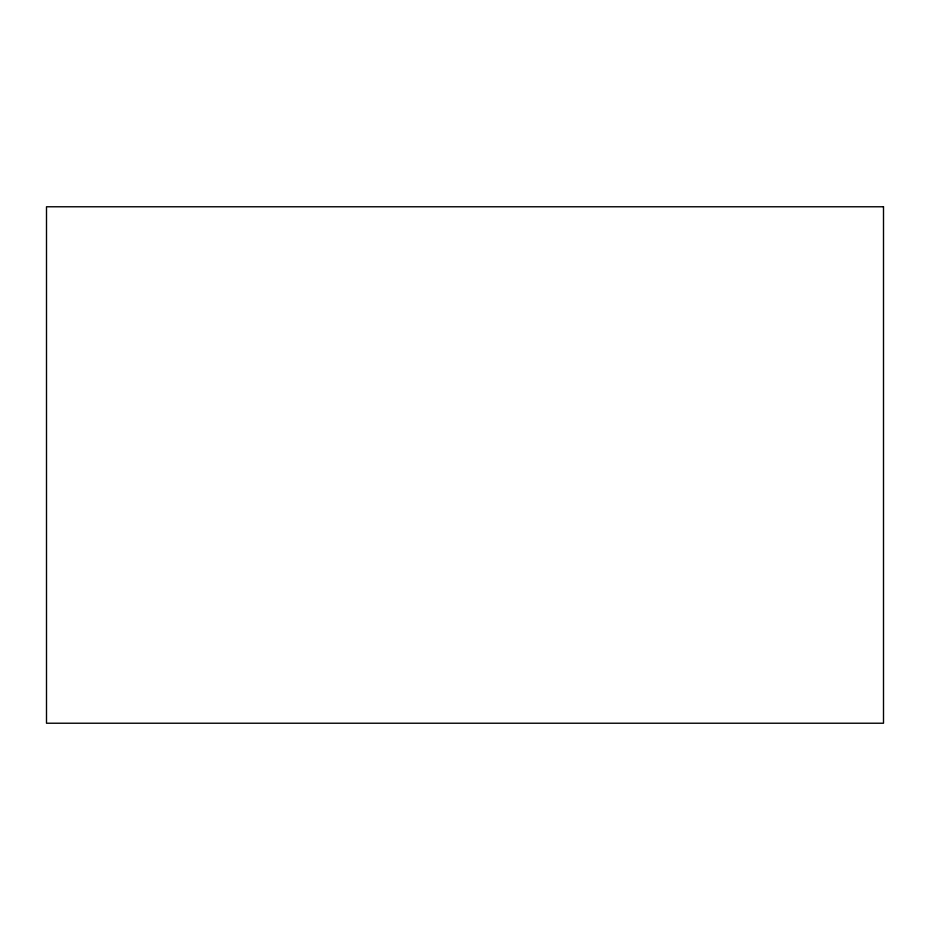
<?xml version="1.0" encoding="UTF-8"?>
<svg xmlns="http://www.w3.org/2000/svg" width="930" height="930" viewBox="0 0 930 930"><rect width="100%" height="100%" fill="white"/><g stroke="black" fill="none" stroke-linecap="round" stroke-linejoin="round"><path stroke-width="1.4" d="M883.5 206.774L46.5 206.774L46.5 723.226L883.5 723.226L883.5 206.774"/></g></svg>
